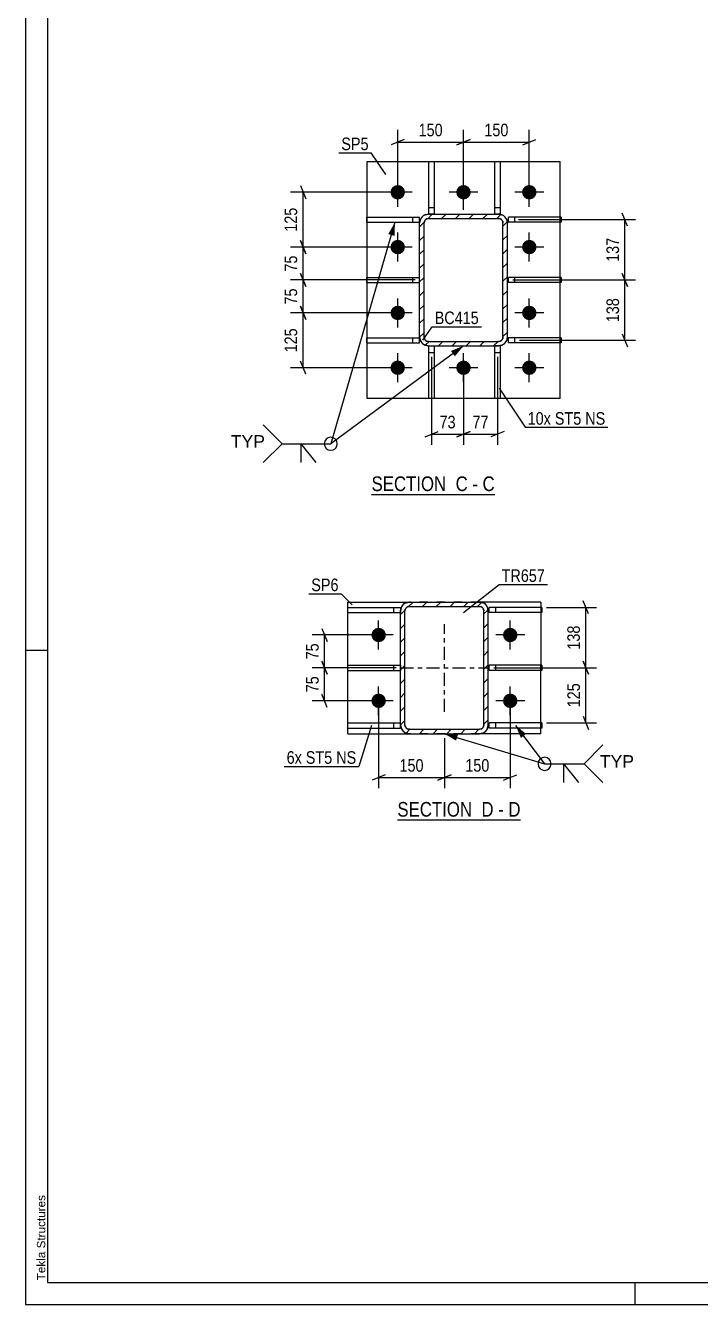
# Model space of a CAD drawing. Header units: millimetres. Extents: x -174 to 1015, y -641 to 200.
# Drawn here: x -173.6 to -19.8, y -640.9 to -349.4 of the extents above; entities that cross this region are included whole.
import ezdxf

# ---------------------------------------------------------------- set-up
doc = ezdxf.new("R2010")
doc.units = ezdxf.units.MM
doc.linetypes.add('DXK_LINE_DOT2', pattern=[3.9198, 1.9599, -1.9599])
doc.linetypes.add('DXK_LINE_DOT3', pattern=[5.9187, 2.979, -0.9799, 0.9799, -0.9799])
doc.styles.add('Arial', font='ARIAL.TTF', dxfattribs={"height": 0.2})
doc.styles.add('Arial Narrow', font='ARIALN.TTF', dxfattribs={"height": 0.2})

# ---------------------------------------------------------------- blocks, each defined once
blk = doc.blocks.new('Unknown-814735029-1163')
at = {"color": 5, "linetype": 'Continuous'}
for p, q in [((-173.61, 200.12), (-173.61, -640.88)), ((-168.61, 195.12), (-168.61, -635.88)), ((-168.61, -491.88), (-173.61, -491.88)), ((-168.61, -635.88), (1010.39, -635.88)), ((-34.61, -640.88), (-34.61, -635.88)), ((-173.61, -640.88), (1015.39, -640.88))]:
    blk.add_line(p, q, dxfattribs=at)
at = {"color": 174, "linetype": 'Continuous', "style": 'Arial'}
blk.add_text('Tekla Structures', height=1.9102, rotation=90, dxfattribs=at).set_placement((-169.11, -635.38))
blk = doc.blocks.new('Unknown-814735029-14 - 4528')
at = {"color": 6, "linetype": 'Continuous'}
blk.add_line((-94.73, -456.26), (-66.66, -456.26), dxfattribs=at)
at = {"color": 0, "linetype": 'Continuous'}
blk.add_wipeout([(-76.62, -455.51), (-76.62, -452.01), (-94.73, -452.01), (-94.73, -455.51)], dxfattribs=at)
at = {"color": 7, "linetype": 'Continuous', "style": 'Arial Narrow'}
blk.add_text('SECTION ', height=3.34, dxfattribs=at).set_placement((-94.73, -455.51))
at = {"color": 0, "linetype": 'Continuous'}
blk.add_wipeout([(-72.8, -455.51), (-72.8, -452.01), (-75.57, -452.01), (-75.57, -455.51)], dxfattribs=at)
blk.add_wipeout([(-70.48, -455.51), (-70.48, -452.01), (-71.75, -452.01), (-71.75, -455.51)], dxfattribs=at)
at = {"color": 7, "linetype": 'Continuous', "style": 'Arial Narrow'}
blk.add_text('C', height=3.34, dxfattribs=at).set_placement((-75.57, -455.51))
at = {"color": 0, "linetype": 'Continuous'}
blk.add_wipeout([(-66.66, -455.51), (-66.66, -452.01), (-69.43, -452.01), (-69.43, -455.51)], dxfattribs=at)
at = {"color": 7, "linetype": 'Continuous', "style": 'Arial Narrow'}
for s, p in [('-', (-71.75, -455.51)), ('C', (-69.43, -455.51))]:
    blk.add_text(s, height=3.34, dxfattribs=at).set_placement(p)
blk = doc.blocks.new('Unknown-814735029-17 - 2030')
at = {"color": 6, "linetype": 'Continuous'}
blk.add_line((-88.84, -530.46), (-60.77, -530.46), dxfattribs=at)
at = {"color": 0, "linetype": 'Continuous'}
blk.add_wipeout([(-70.73, -529.71), (-70.73, -526.21), (-88.84, -526.21), (-88.84, -529.71)], dxfattribs=at)
at = {"color": 7, "linetype": 'Continuous', "style": 'Arial Narrow'}
blk.add_text('SECTION ', height=3.34, dxfattribs=at).set_placement((-88.84, -529.71))
at = {"color": 0, "linetype": 'Continuous'}
blk.add_wipeout([(-66.91, -529.71), (-66.91, -526.21), (-69.68, -526.21), (-69.68, -529.71)], dxfattribs=at)
blk.add_wipeout([(-64.59, -529.71), (-64.59, -526.21), (-65.86, -526.21), (-65.86, -529.71)], dxfattribs=at)
at = {"color": 7, "linetype": 'Continuous', "style": 'Arial Narrow'}
blk.add_text('D', height=3.34, dxfattribs=at).set_placement((-69.68, -529.71))
at = {"color": 0, "linetype": 'Continuous'}
blk.add_wipeout([(-60.77, -529.71), (-60.77, -526.21), (-63.54, -526.21), (-63.54, -529.71)], dxfattribs=at)
at = {"color": 7, "linetype": 'Continuous', "style": 'Arial Narrow'}
for s, p in [('D', (-63.54, -529.71)), ('-', (-65.86, -529.71))]:
    blk.add_text(s, height=3.34, dxfattribs=at).set_placement(p)
blk = doc.blocks.new('Part-814735029-4690 - 4528')
at = {"color": 2, "linetype": 'Continuous'}
for p, q in [((-95.79, -408), (-95.79, -406.8)), ((-95.79, -406.8), (-83.79, -406.8)), ((-95.79, -408), (-83.79, -408)), ((-83.79, -408), (-83.79, -406.8))]:
    blk.add_line(p, q, dxfattribs=at)
at = {"color": 7, "linetype": 'DXK_LINE_DOT2'}
blk.add_line((-85.29, -408), (-85.29, -406.8), dxfattribs=at)
blk = doc.blocks.new('Part-814735029-4670 - 4528')
at = {"color": 2, "linetype": 'Continuous'}
for p, q in [((-51.54, -393.05), (-63.54, -393.05)), ((-63.54, -394.25), (-63.54, -393.05)), ((-51.54, -393.05), (-51.54, -394.25)), ((-51.54, -394.25), (-63.54, -394.25))]:
    blk.add_line(p, q, dxfattribs=at)
at = {"color": 7, "linetype": 'DXK_LINE_DOT2'}
blk.add_line((-62.04, -394.25), (-62.04, -393.05), dxfattribs=at)
blk = doc.blocks.new('Part-814735029-4630 - 4528')
at = {"color": 2, "linetype": 'Continuous'}
for p, q in [((-95.77, -380.4), (-51.77, -380.4)), ((-95.77, -393.05), (-95.77, -380.4)), ((-51.77, -393.05), (-51.77, -380.4)), ((-95.77, -406.8), (-95.77, -394.25)), ((-51.77, -406.8), (-51.77, -394.25)), ((-95.77, -420.55), (-95.77, -408)), ((-51.77, -420.55), (-51.77, -408)), ((-95.77, -434.4), (-95.77, -421.75)), ((-51.77, -434.4), (-51.77, -421.75)), ((-51.77, -434.4), (-95.77, -434.4))]:
    blk.add_line(p, q, dxfattribs=at)
at = {"color": 7, "linetype": 'DXK_LINE_DOT2'}
for p, q in [((-95.77, -394.25), (-95.77, -393.05)), ((-51.77, -394.25), (-51.77, -393.05)), ((-95.77, -408), (-95.77, -406.8)), ((-51.77, -408), (-51.77, -406.8)), ((-95.77, -421.75), (-95.77, -420.55)), ((-51.77, -421.75), (-51.77, -420.55))]:
    blk.add_line(p, q, dxfattribs=at)
blk = doc.blocks.new('Part-814735029-4675 - 4528')
at = {"color": 2, "linetype": 'Continuous'}
for p, q in [((-51.54, -406.8), (-63.54, -406.8)), ((-63.54, -408), (-63.54, -406.8)), ((-51.54, -408), (-63.54, -408)), ((-51.54, -406.8), (-51.54, -408))]:
    blk.add_line(p, q, dxfattribs=at)
at = {"color": 7, "linetype": 'DXK_LINE_DOT2'}
blk.add_line((-62.04, -408), (-62.04, -406.8), dxfattribs=at)
blk = doc.blocks.new('Part-814735029-4680 - 4528')
at = {"color": 2, "linetype": 'Continuous'}
for p, q in [((-51.54, -420.55), (-63.54, -420.55)), ((-63.54, -421.75), (-63.54, -420.55)), ((-51.54, -421.75), (-63.54, -421.75)), ((-51.54, -420.55), (-51.54, -421.75))]:
    blk.add_line(p, q, dxfattribs=at)
at = {"color": 7, "linetype": 'DXK_LINE_DOT2'}
blk.add_line((-62.04, -421.75), (-62.04, -420.55), dxfattribs=at)
blk = doc.blocks.new('Part-814735029-4685 - 4528')
at = {"color": 2, "linetype": 'Continuous'}
for p, q in [((-95.79, -394.25), (-95.79, -393.05)), ((-95.79, -393.05), (-83.79, -393.05)), ((-83.79, -394.25), (-83.79, -393.05)), ((-95.79, -394.25), (-83.79, -394.25))]:
    blk.add_line(p, q, dxfattribs=at)
at = {"color": 7, "linetype": 'DXK_LINE_DOT2'}
blk.add_line((-85.29, -394.25), (-85.29, -393.05), dxfattribs=at)
blk = doc.blocks.new('Part-814735029-4695 - 4528')
at = {"color": 2, "linetype": 'Continuous'}
for p, q in [((-95.79, -421.75), (-95.79, -420.55)), ((-95.79, -420.55), (-83.79, -420.55)), ((-95.79, -421.75), (-83.79, -421.75)), ((-83.79, -421.75), (-83.79, -420.55))]:
    blk.add_line(p, q, dxfattribs=at)
at = {"color": 7, "linetype": 'DXK_LINE_DOT2'}
blk.add_line((-85.29, -421.75), (-85.29, -420.55), dxfattribs=at)
blk = doc.blocks.new('Part-814735029-4700 - 4528')
at = {"color": 2, "linetype": 'Continuous'}
for p, q in [((-81.64, -392.4), (-81.64, -380.4)), ((-81.64, -380.4), (-80.44, -380.4)), ((-80.44, -380.4), (-80.44, -392.4))]:
    blk.add_line(p, q, dxfattribs=at)
at = {"color": 7, "linetype": 'DXK_LINE_DOT2'}
for p, q in [((-81.64, -390.9), (-80.44, -390.9)), ((-80.44, -392.4), (-81.64, -392.4))]:
    blk.add_line(p, q, dxfattribs=at)
blk = doc.blocks.new('Bolt-814735029-4769 - 4528')
at = {"linetype": 'Continuous'}
for points in [[(-90.42, -387.4, -1), (-87.12, -387.4, -1)], [(-75.42, -387.4, -1), (-72.12, -387.4, -1)], [(-60.42, -387.4, -1), (-57.12, -387.4, -1)], [(-90.42, -399.9, -1), (-87.12, -399.9, -1)], [(-60.42, -399.9, -1), (-57.12, -399.9, -1)], [(-90.42, -414.9, -1), (-87.12, -414.9, -1)], [(-60.42, -414.9, -1), (-57.12, -414.9, -1)], [(-90.42, -427.4, -1), (-87.12, -427.4, -1)], [(-75.42, -427.4, -1), (-72.12, -427.4, -1)], [(-60.42, -427.4, -1), (-57.12, -427.4, -1)]]:
    blk.add_hatch(color=1, dxfattribs=at).paths.add_polyline_path(points)
at = {"color": 1, "linetype": 'Continuous'}
for p, q in [((-88.77, -390.7), (-88.77, -384.1)), ((-73.77, -390.7), (-73.77, -384.1)), ((-58.77, -390.7), (-58.77, -384.1)), ((-85.47, -387.4), (-92.07, -387.4)), ((-70.47, -387.4), (-77.07, -387.4)), ((-55.47, -387.4), (-62.07, -387.4)), ((-88.77, -403.2), (-88.77, -396.6)), ((-58.77, -403.2), (-58.77, -396.6)), ((-85.47, -399.9), (-92.07, -399.9)), ((-55.47, -399.9), (-62.07, -399.9)), ((-88.77, -418.2), (-88.77, -411.6)), ((-58.77, -418.2), (-58.77, -411.6)), ((-85.47, -414.9), (-92.07, -414.9)), ((-55.47, -414.9), (-62.07, -414.9)), ((-88.77, -430.7), (-88.77, -424.1)), ((-73.77, -430.7), (-73.77, -424.1)), ((-58.77, -430.7), (-58.77, -424.1)), ((-85.47, -427.4), (-92.07, -427.4)), ((-70.47, -427.4), (-77.07, -427.4)), ((-55.47, -427.4), (-62.07, -427.4))]:
    blk.add_line(p, q, dxfattribs=at)
blk = doc.blocks.new('Part-814735029-4705 - 4528')
at = {"color": 2, "linetype": 'Continuous'}
for p, q in [((-66.64, -392.4), (-66.64, -380.4)), ((-66.64, -380.4), (-65.44, -380.4)), ((-65.44, -380.4), (-65.44, -392.4)), ((-65.44, -392.4), (-65.77, -392.4))]:
    blk.add_line(p, q, dxfattribs=at)
at = {"color": 7, "linetype": 'DXK_LINE_DOT2'}
for p, q in [((-66.64, -390.9), (-65.44, -390.9)), ((-65.77, -392.4), (-66.64, -392.4))]:
    blk.add_line(p, q, dxfattribs=at)
blk = doc.blocks.new('Part-814735029-4710 - 4528')
at = {"color": 2, "linetype": 'Continuous'}
for p, q in [((-81.64, -434.4), (-81.64, -422.4)), ((-80.44, -422.4), (-80.44, -434.4)), ((-80.44, -434.4), (-81.64, -434.4))]:
    blk.add_line(p, q, dxfattribs=at)
at = {"color": 7, "linetype": 'DXK_LINE_DOT2'}
for p, q in [((-81.64, -422.4), (-80.44, -422.4)), ((-81.64, -423.9), (-80.44, -423.9))]:
    blk.add_line(p, q, dxfattribs=at)
blk = doc.blocks.new('Part-814735029-4715 - 4528')
at = {"color": 2, "linetype": 'Continuous'}
for p, q in [((-66.64, -434.4), (-66.64, -422.4)), ((-65.44, -422.4), (-65.76, -422.4)), ((-65.44, -422.4), (-65.44, -434.4)), ((-65.44, -434.4), (-66.64, -434.4))]:
    blk.add_line(p, q, dxfattribs=at)
at = {"color": 7, "linetype": 'DXK_LINE_DOT2'}
for p, q in [((-65.76, -422.4), (-66.64, -422.4)), ((-66.64, -423.9), (-65.44, -423.9))]:
    blk.add_line(p, q, dxfattribs=at)
blk = doc.blocks.new('Part-814735029-4726 - 4528')
at = {"linetype": 'Continuous'}
h = blk.add_hatch(dxfattribs=at)
h.set_pattern_fill('', scale=0.7, style=0, pattern_type=0)
h.set_pattern_definition([(45, (-83.7657, -420.4042), (-1.57154, 1.57154), [])])
h.paths.add_polyline_path([(-83.77, -394.4), (-83.77, -420.4), (-83.61, -421.17), (-83.18, -421.82), (-82.53, -422.25), (-81.77, -422.4), (-65.77, -422.4), (-65, -422.25), (-64.35, -421.82), (-63.92, -421.17), (-63.77, -420.4), (-63.77, -394.4), (-63.92, -393.64), (-64.35, -392.99), (-65, -392.56), (-65.77, -392.4), (-81.77, -392.4), (-82.53, -392.56), (-83.18, -392.99), (-83.61, -393.64)])
h.paths.add_polyline_path([(-82.47, -393.7), (-82.15, -393.48), (-81.77, -393.4), (-65.77, -393.4), (-65.38, -393.48), (-65.06, -393.7), (-64.84, -394.02), (-64.77, -394.4), (-64.77, -420.4), (-64.84, -420.79), (-65.06, -421.11), (-65.38, -421.33), (-65.77, -421.4), (-81.77, -421.4), (-82.15, -421.33), (-82.47, -421.11), (-82.69, -420.79), (-82.77, -420.4), (-82.77, -394.4), (-82.69, -394.02)])
at = {"color": 7, "linetype": 'DXK_LINE_DOT2'}
for p, q in [((-82.53, -392.56), (-81.77, -392.4)), ((-81.77, -393.4), (-82.15, -393.48)), ((-81.77, -392.4), (-65.77, -392.4)), ((-81.77, -393.4), (-65.77, -393.4)), ((-65.77, -392.4), (-65, -392.56)), ((-65.38, -393.48), (-65.77, -393.4)), ((-83.77, -394.4), (-83.61, -393.64)), ((-83.77, -420.4), (-83.77, -394.4)), ((-82.69, -394.02), (-82.77, -394.4)), ((-82.77, -420.4), (-82.77, -394.4)), ((-64.77, -394.4), (-64.84, -394.02)), ((-64.77, -420.4), (-64.77, -394.4)), ((-63.92, -393.64), (-63.77, -394.4)), ((-63.77, -420.4), (-63.77, -394.4)), ((-83.61, -421.17), (-83.77, -420.4)), ((-82.77, -420.4), (-82.69, -420.79)), ((-81.77, -422.4), (-82.53, -422.25)), ((-82.15, -421.33), (-81.77, -421.4)), ((-81.77, -421.4), (-65.77, -421.4)), ((-81.77, -422.4), (-65.77, -422.4)), ((-65.77, -421.4), (-65.38, -421.33)), ((-65, -422.25), (-65.77, -422.4)), ((-64.84, -420.79), (-64.77, -420.4)), ((-63.77, -420.4), (-63.92, -421.17))]:
    blk.add_line(p, q, dxfattribs=at)
at = {"color": 2, "linetype": 'Continuous'}
for p, q in [((-81.77, -392.4), (-82.53, -392.56)), ((-82.15, -393.48), (-81.77, -393.4)), ((-81.77, -392.4), (-65.77, -392.4)), ((-81.77, -393.4), (-65.77, -393.4)), ((-65, -392.56), (-65.77, -392.4)), ((-65.77, -393.4), (-65.38, -393.48)), ((-83.61, -393.64), (-83.77, -394.4)), ((-83.77, -420.4), (-83.77, -394.4)), ((-82.77, -394.4), (-82.69, -394.02)), ((-82.77, -420.4), (-82.77, -394.4)), ((-64.84, -394.02), (-64.77, -394.4)), ((-64.77, -420.4), (-64.77, -394.4)), ((-63.77, -394.4), (-63.92, -393.64)), ((-63.77, -420.4), (-63.77, -394.4)), ((-83.77, -420.4), (-83.61, -421.17)), ((-82.69, -420.79), (-82.77, -420.4)), ((-82.53, -422.25), (-81.77, -422.4)), ((-81.77, -421.4), (-82.15, -421.33)), ((-81.77, -421.4), (-65.77, -421.4)), ((-81.77, -422.4), (-65.77, -422.4)), ((-65.38, -421.33), (-65.77, -421.4)), ((-65.77, -422.4), (-65, -422.25)), ((-64.77, -420.4), (-64.84, -420.79)), ((-63.92, -421.17), (-63.77, -420.4))]:
    blk.add_line(p, q, dxfattribs=at)
at = {"color": 7, "linetype": 'DXK_LINE_DOT2'}
for centre, radius, start, end in [((-81.77, -394.4), 2, 112.5, 157.5), ((-65.77, -394.4), 2, 22.5, 67.5), ((-81.77, -394.4), 1, 112.5, 157.5), ((-65.77, -394.4), 1, 22.5, 67.5), ((-81.77, -420.4), 2, 202.5, 247.5), ((-81.77, -420.4), 1, 202.5, 247.5), ((-65.77, -420.4), 1, 292.5, 337.5), ((-65.77, -420.4), 2, 292.5, 337.5)]:
    blk.add_arc(centre, radius, start, end, dxfattribs=at)
at = {"color": 2, "linetype": 'Continuous'}
for centre, radius, start, end in [((-81.77, -394.4), 2, 112.5, 157.5), ((-65.77, -394.4), 2, 22.5, 67.5), ((-81.77, -394.4), 1, 112.5, 157.5), ((-65.77, -394.4), 1, 22.5, 67.5), ((-81.77, -420.4), 2, 202.5, 247.5), ((-81.77, -420.4), 1, 202.5, 247.5), ((-65.77, -420.4), 1, 292.5, 337.5), ((-65.77, -420.4), 2, 292.5, 337.5)]:
    blk.add_arc(centre, radius, start, end, dxfattribs=at)
blk = doc.blocks.new('Part-814735029-2121 - 2030')
at = {"color": 2, "linetype": 'Continuous'}
for p, q in [((-55.89, -482.02), (-67.89, -482.02)), ((-67.89, -483.22), (-67.89, -482.02)), ((-55.89, -483.22), (-67.89, -483.22)), ((-55.89, -482.02), (-55.89, -483.22))]:
    blk.add_line(p, q, dxfattribs=at)
at = {"color": 7, "linetype": 'DXK_LINE_DOT2'}
blk.add_line((-66.39, -483.22), (-66.39, -482.02), dxfattribs=at)
blk = doc.blocks.new('Part-814735029-2089 - 2030')
at = {"linetype": 'Continuous'}
h = blk.add_hatch(dxfattribs=at)
h.set_pattern_fill('', scale=0.7, style=0, pattern_type=0)
h.set_pattern_definition([(45, (-88.1192, -508.809), (-1.57154, 1.57154), [])])
h.paths.add_polyline_path([(-88.12, -482.81), (-88.12, -508.81), (-87.97, -509.57), (-87.53, -510.22), (-86.88, -510.66), (-86.12, -510.81), (-70.12, -510.81), (-69.35, -510.66), (-68.7, -510.22), (-68.27, -509.57), (-68.12, -508.81), (-68.12, -482.81), (-68.27, -482.04), (-68.7, -481.39), (-69.35, -480.96), (-70.12, -480.81), (-86.12, -480.81), (-86.88, -480.96), (-87.53, -481.39), (-87.97, -482.04)])
h.paths.add_polyline_path([(-86.83, -482.1), (-86.5, -481.89), (-86.12, -481.81), (-70.12, -481.81), (-69.74, -481.89), (-69.41, -482.1), (-69.2, -482.43), (-69.12, -482.81), (-69.12, -508.81), (-69.2, -509.19), (-69.41, -509.52), (-69.74, -509.73), (-70.12, -509.81), (-86.12, -509.81), (-86.5, -509.73), (-86.83, -509.52), (-87.04, -509.19), (-87.12, -508.81), (-87.12, -482.81), (-87.04, -482.43)])
at = {"color": 7, "linetype": 'DXK_LINE_DOT2'}
for p, q in [((-86.88, -480.96), (-86.12, -480.81)), ((-86.12, -480.81), (-70.12, -480.81)), ((-70.12, -480.81), (-69.35, -480.96)), ((-88.12, -482.81), (-87.97, -482.04)), ((-88.12, -508.81), (-88.12, -482.81)), ((-87.04, -482.43), (-87.12, -482.81)), ((-87.12, -508.81), (-87.12, -482.81)), ((-86.12, -481.81), (-86.5, -481.89)), ((-86.12, -481.81), (-70.12, -481.81)), ((-69.74, -481.89), (-70.12, -481.81)), ((-69.12, -482.81), (-69.2, -482.43)), ((-69.12, -508.81), (-69.12, -482.81)), ((-68.27, -482.04), (-68.12, -482.81)), ((-68.12, -508.81), (-68.12, -482.81)), ((-87.97, -509.57), (-88.12, -508.81)), ((-87.12, -508.81), (-87.04, -509.19)), ((-86.5, -509.73), (-86.12, -509.81)), ((-86.12, -509.81), (-70.12, -509.81)), ((-70.12, -509.81), (-69.74, -509.73)), ((-69.2, -509.19), (-69.12, -508.81)), ((-68.12, -508.81), (-68.27, -509.57)), ((-86.12, -510.81), (-86.88, -510.66)), ((-86.12, -510.81), (-70.12, -510.81)), ((-69.35, -510.66), (-70.12, -510.81))]:
    blk.add_line(p, q, dxfattribs=at)
at = {"color": 2, "linetype": 'Continuous'}
for p, q in [((-86.12, -480.81), (-86.88, -480.96)), ((-86.12, -480.81), (-70.12, -480.81)), ((-69.35, -480.96), (-70.12, -480.81)), ((-87.97, -482.04), (-88.12, -482.81)), ((-88.12, -508.81), (-88.12, -482.81)), ((-87.12, -482.81), (-87.04, -482.43)), ((-87.12, -508.81), (-87.12, -482.81)), ((-86.5, -481.89), (-86.12, -481.81)), ((-86.12, -481.81), (-70.12, -481.81)), ((-70.12, -481.81), (-69.74, -481.89)), ((-69.2, -482.43), (-69.12, -482.81)), ((-69.12, -508.81), (-69.12, -482.81)), ((-68.12, -482.81), (-68.27, -482.04)), ((-68.12, -508.81), (-68.12, -482.81)), ((-88.12, -508.81), (-87.97, -509.57)), ((-87.04, -509.19), (-87.12, -508.81)), ((-86.12, -509.81), (-86.5, -509.73)), ((-86.12, -509.81), (-70.12, -509.81)), ((-69.74, -509.73), (-70.12, -509.81)), ((-69.12, -508.81), (-69.2, -509.19)), ((-68.27, -509.57), (-68.12, -508.81)), ((-86.88, -510.66), (-86.12, -510.81)), ((-86.12, -510.81), (-70.12, -510.81)), ((-70.12, -510.81), (-69.35, -510.66))]:
    blk.add_line(p, q, dxfattribs=at)
at = {"color": 7, "linetype": 'DXK_LINE_DOT3'}
for p, q in [((-78.12, -505.81), (-78.12, -485.81)), ((-88.12, -495.81), (-68.12, -495.81))]:
    blk.add_line(p, q, dxfattribs=at)
at = {"color": 7, "linetype": 'DXK_LINE_DOT2'}
for centre, radius, start, end in [((-86.12, -482.81), 2, 112.5, 157.5), ((-86.12, -482.81), 1, 112.5, 157.5), ((-70.12, -482.81), 1, 22.5, 67.5), ((-70.12, -482.81), 2, 22.5, 67.5), ((-86.12, -508.81), 2, 202.5, 247.5), ((-86.12, -508.81), 1, 202.5, 247.5), ((-70.12, -508.81), 1, 292.5, 337.5), ((-70.12, -508.81), 2, 292.5, 337.5)]:
    blk.add_arc(centre, radius, start, end, dxfattribs=at)
at = {"color": 2, "linetype": 'Continuous'}
for centre, radius, start, end in [((-86.12, -482.81), 2, 112.5, 157.5), ((-86.12, -482.81), 1, 112.5, 157.5), ((-70.12, -482.81), 1, 22.5, 67.5), ((-70.12, -482.81), 2, 22.5, 67.5), ((-86.12, -508.81), 2, 202.5, 247.5), ((-86.12, -508.81), 1, 202.5, 247.5), ((-70.12, -508.81), 1, 292.5, 337.5), ((-70.12, -508.81), 2, 292.5, 337.5)]:
    blk.add_arc(centre, radius, start, end, dxfattribs=at)
blk = doc.blocks.new('Part-814735029-2136 - 2030')
at = {"color": 2, "linetype": 'Continuous'}
for p, q in [((-100.12, -483.22), (-100.12, -482.02)), ((-100.12, -482.02), (-88.12, -482.02)), ((-100.12, -483.22), (-88.12, -483.22)), ((-88.12, -482.02), (-88.12, -482.81))]:
    blk.add_line(p, q, dxfattribs=at)
at = {"color": 7, "linetype": 'DXK_LINE_DOT2'}
for p, q in [((-89.62, -483.22), (-89.62, -482.02)), ((-88.12, -482.81), (-88.12, -483.22))]:
    blk.add_line(p, q, dxfattribs=at)
blk = doc.blocks.new('Bolt-814735029-2037 - 2030')
at = {"linetype": 'Continuous'}
for points in [[(-94.77, -488.31, -1), (-91.47, -488.31, -1)], [(-64.77, -488.31, -1), (-61.47, -488.31, -1)], [(-94.77, -503.31, -1), (-91.47, -503.31, -1)], [(-64.77, -503.31, -1), (-61.47, -503.31, -1)]]:
    blk.add_hatch(color=1, dxfattribs=at).paths.add_polyline_path(points)
at = {"color": 1, "linetype": 'Continuous'}
for p, q in [((-93.12, -491.61), (-93.12, -485.01)), ((-63.12, -491.61), (-63.12, -485.01)), ((-89.82, -488.31), (-96.42, -488.31)), ((-59.82, -488.31), (-66.42, -488.31)), ((-93.12, -506.61), (-93.12, -500.01)), ((-63.12, -506.61), (-63.12, -500.01)), ((-89.82, -503.31), (-96.42, -503.31)), ((-59.82, -503.31), (-66.42, -503.31))]:
    blk.add_line(p, q, dxfattribs=at)
blk = doc.blocks.new('Part-814735029-2126 - 2030')
at = {"color": 2, "linetype": 'Continuous'}
for p, q in [((-55.89, -495.17), (-67.89, -495.17)), ((-67.89, -496.37), (-67.89, -495.17)), ((-55.89, -495.17), (-55.89, -496.37)), ((-55.89, -496.37), (-67.89, -496.37))]:
    blk.add_line(p, q, dxfattribs=at)
at = {"color": 7, "linetype": 'DXK_LINE_DOT2'}
blk.add_line((-66.39, -496.37), (-66.39, -495.17), dxfattribs=at)
blk = doc.blocks.new('Part-814735029-2131 - 2030')
at = {"color": 2, "linetype": 'Continuous'}
for p, q in [((-100.12, -509.52), (-100.12, -508.32)), ((-100.12, -508.32), (-88.12, -508.32)), ((-100.12, -509.52), (-88.12, -509.52)), ((-88.12, -509.52), (-88.12, -508.81))]:
    blk.add_line(p, q, dxfattribs=at)
at = {"color": 7, "linetype": 'DXK_LINE_DOT2'}
for p, q in [((-89.62, -509.52), (-89.62, -508.32)), ((-88.12, -508.81), (-88.12, -508.32))]:
    blk.add_line(p, q, dxfattribs=at)
blk = doc.blocks.new('Part-814735029-2141 - 2030')
at = {"color": 2, "linetype": 'Continuous'}
for p, q in [((-100.12, -496.37), (-100.12, -495.17)), ((-100.12, -495.17), (-88.12, -495.17)), ((-100.12, -496.37), (-88.12, -496.37))]:
    blk.add_line(p, q, dxfattribs=at)
at = {"color": 7, "linetype": 'DXK_LINE_DOT2'}
for p, q in [((-89.62, -496.37), (-89.62, -495.17)), ((-88.12, -495.17), (-88.12, -496.37))]:
    blk.add_line(p, q, dxfattribs=at)
blk = doc.blocks.new('Part-814735029-2168 - 2030')
at = {"color": 2, "linetype": 'Continuous'}
for p, q in [((-100.12, -510.81), (-100.12, -480.81)), ((-100.12, -480.81), (-86.12, -480.81)), ((-56.12, -480.81), (-70.12, -480.81)), ((-56.12, -480.81), (-56.12, -482.02)), ((-56.12, -483.22), (-56.12, -495.17)), ((-56.12, -508.32), (-56.12, -496.37)), ((-56.12, -510.81), (-56.12, -509.52)), ((-100.12, -510.81), (-86.12, -510.81)), ((-56.12, -510.81), (-70.12, -510.81))]:
    blk.add_line(p, q, dxfattribs=at)
at = {"color": 7, "linetype": 'DXK_LINE_DOT2'}
for p, q in [((-70.12, -480.81), (-86.12, -480.81)), ((-56.12, -480.81), (-56.12, -496.37)), ((-56.12, -482.02), (-56.12, -483.22)), ((-56.12, -496.37), (-56.12, -495.17)), ((-56.12, -509.52), (-56.12, -508.32)), ((-70.12, -510.81), (-86.12, -510.81))]:
    blk.add_line(p, q, dxfattribs=at)
blk = doc.blocks.new('Part-814735029-2178 - 2030')
at = {"color": 2, "linetype": 'Continuous'}
for p, q in [((-55.89, -508.32), (-67.89, -508.32)), ((-67.89, -509.52), (-67.89, -508.32)), ((-55.89, -509.52), (-67.89, -509.52)), ((-55.89, -508.32), (-55.89, -509.52))]:
    blk.add_line(p, q, dxfattribs=at)
at = {"color": 7, "linetype": 'DXK_LINE_DOT2'}
blk.add_line((-66.39, -509.52), (-66.39, -508.32), dxfattribs=at)
blk = doc.blocks.new('StraightDimension-814735029-18066 - 4528')
at = {"color": 7, "linetype": 'Continuous'}
for p, q in [((-81.04, -424.9), (-81.04, -444.96)), ((-73.77, -428.4), (-73.77, -444.96)), ((-82.54, -443.16), (-79.54, -441.96)), ((-81.04, -442.56), (-73.77, -442.56)), ((-72.27, -441.96), (-75.27, -443.16))]:
    blk.add_line(p, q, dxfattribs=at)
at = {"color": 0}
blk.add_wipeout([(-74.98, -441.81), (-74.98, -437.61), (-79.83, -437.61), (-79.83, -441.81)], dxfattribs=at)
at = {"color": 3, "style": 'Arial Narrow'}
blk.add_text('73', height=2.863, dxfattribs=at).set_placement((-79.23, -441.21))
blk = doc.blocks.new('StraightDimension-814735029-17985 - 4528')
at = {"color": 7, "linetype": 'Continuous'}
for p, q in [((-84.79, -407.4), (-113.2, -407.4)), ((-110.95, -405.9), (-109.75, -408.9)), ((-110.35, -414.9), (-110.35, -407.4)), ((-109.75, -416.4), (-110.95, -413.4)), ((-89.77, -414.9), (-113.2, -414.9))]:
    blk.add_line(p, q, dxfattribs=at)
at = {"color": 0}
blk.add_wipeout([(-111.1, -408.73), (-115.3, -408.73), (-115.3, -413.58), (-111.1, -413.58)], dxfattribs=at)
at = {"color": 3, "style": 'Arial Narrow'}
blk.add_text('75', height=2.863, rotation=90.0002, dxfattribs=at).set_placement((-111.7, -412.98))
blk = doc.blocks.new('StraightDimension-814735029-4867 - 4528')
at = {"color": 7, "linetype": 'Continuous'}
for p, q in [((-72.27, -375.39), (-75.27, -376.59)), ((-73.77, -391.4), (-73.77, -373.14)), ((-60.27, -376.59), (-57.27, -375.39)), ((-58.77, -386.4), (-58.77, -373.14)), ((-73.77, -375.99), (-58.77, -375.99))]:
    blk.add_line(p, q, dxfattribs=at)
at = {"color": 0}
blk.add_wipeout([(-62.92, -375.24), (-62.92, -371.04), (-69.61, -371.04), (-69.61, -375.24)], dxfattribs=at)
at = {"color": 3, "style": 'Arial Narrow'}
blk.add_text('150', height=2.863, dxfattribs=at).set_placement((-69.01, -374.64))
blk = doc.blocks.new('StraightDimension-814735029-4871 - 4528')
at = {"color": 7, "linetype": 'Continuous'}
for p, q in [((-87.27, -375.39), (-90.27, -376.59)), ((-88.77, -386.4), (-88.77, -373.14)), ((-75.27, -376.59), (-72.27, -375.39)), ((-73.77, -391.4), (-73.77, -373.14)), ((-88.77, -375.99), (-73.77, -375.99))]:
    blk.add_line(p, q, dxfattribs=at)
at = {"color": 0}
blk.add_wipeout([(-77.92, -375.24), (-77.92, -371.04), (-84.61, -371.04), (-84.61, -375.24)], dxfattribs=at)
at = {"color": 3, "style": 'Arial Narrow'}
blk.add_text('150', height=2.863, dxfattribs=at).set_placement((-84.01, -374.64))
blk = doc.blocks.new('StraightDimension-814735029-17983 - 4528')
at = {"color": 7, "linetype": 'Continuous'}
for p, q in [((-89.77, -387.4), (-113.2, -387.4)), ((-110.95, -385.9), (-109.75, -388.9)), ((-110.35, -399.9), (-110.35, -387.4)), ((-109.75, -401.4), (-110.95, -398.4)), ((-89.77, -399.9), (-113.2, -399.9))]:
    blk.add_line(p, q, dxfattribs=at)
at = {"color": 0}
blk.add_wipeout([(-111.1, -390.31), (-115.3, -390.31), (-115.3, -397), (-111.1, -397)], dxfattribs=at)
at = {"color": 3, "style": 'Arial Narrow'}
blk.add_text('125', height=2.863, rotation=90.0002, dxfattribs=at).set_placement((-111.7, -396.4))
blk = doc.blocks.new('StraightDimension-814735029-17984 - 4528')
at = {"color": 7, "linetype": 'Continuous'}
for p, q in [((-110.95, -398.4), (-109.75, -401.4)), ((-89.77, -399.9), (-113.2, -399.9)), ((-110.35, -407.4), (-110.35, -399.9)), ((-84.79, -407.4), (-113.2, -407.4)), ((-109.75, -408.9), (-110.95, -405.9))]:
    blk.add_line(p, q, dxfattribs=at)
at = {"color": 0}
blk.add_wipeout([(-111.1, -401.23), (-115.3, -401.23), (-115.3, -406.08), (-111.1, -406.08)], dxfattribs=at)
at = {"color": 3, "style": 'Arial Narrow'}
blk.add_text('75', height=2.863, rotation=90.0002, dxfattribs=at).set_placement((-111.7, -405.48))
blk = doc.blocks.new('StraightDimension-814735029-17986 - 4528')
at = {"color": 7, "linetype": 'Continuous'}
for p, q in [((-110.95, -413.4), (-109.75, -416.4)), ((-89.77, -414.9), (-113.2, -414.9)), ((-110.35, -427.4), (-110.35, -414.9)), ((-89.77, -427.4), (-113.2, -427.4)), ((-109.75, -428.9), (-110.95, -425.9))]:
    blk.add_line(p, q, dxfattribs=at)
at = {"color": 0}
blk.add_wipeout([(-111.1, -417.81), (-115.3, -417.81), (-115.3, -424.5), (-111.1, -424.5)], dxfattribs=at)
at = {"color": 3, "style": 'Arial Narrow'}
blk.add_text('125', height=2.863, rotation=90.0002, dxfattribs=at).set_placement((-111.7, -423.9))
blk = doc.blocks.new('StraightDimension-814735029-18065 - 4528')
at = {"color": 7, "linetype": 'Continuous'}
for p, q in [((-66.04, -424.9), (-66.04, -444.96)), ((-73.77, -428.4), (-73.77, -444.96)), ((-75.27, -443.16), (-72.27, -441.96)), ((-73.77, -442.56), (-66.04, -442.56)), ((-64.54, -441.96), (-67.54, -443.16))]:
    blk.add_line(p, q, dxfattribs=at)
at = {"color": 0}
blk.add_wipeout([(-67.48, -441.81), (-67.48, -437.61), (-72.33, -437.61), (-72.33, -441.81)], dxfattribs=at)
at = {"color": 3, "style": 'Arial Narrow'}
blk.add_text('77', height=2.863, dxfattribs=at).set_placement((-71.73, -441.21))
blk = doc.blocks.new('StraightDimension-814735029-18081 - 4528')
at = {"color": 7, "linetype": 'Continuous'}
for p, q in [((-36.37, -395.15), (-37.57, -392.15)), ((-61.27, -393.65), (-34.57, -393.65)), ((-36.97, -407.4), (-36.97, -393.65)), ((-62.54, -407.4), (-34.57, -407.4)), ((-37.57, -405.9), (-36.37, -408.9))]:
    blk.add_line(p, q, dxfattribs=at)
at = {"color": 0}
blk.add_wipeout([(-37.72, -397.19), (-41.92, -397.19), (-41.92, -403.87), (-37.72, -403.87)], dxfattribs=at)
at = {"color": 3, "style": 'Arial Narrow'}
blk.add_text('137', height=2.863, rotation=90.0002, dxfattribs=at).set_placement((-38.32, -403.27))
blk = doc.blocks.new('StraightDimension-814735029-18082 - 4528')
at = {"color": 7, "linetype": 'Continuous'}
for p, q in [((-62.54, -407.4), (-34.57, -407.4)), ((-36.37, -408.9), (-37.57, -405.9)), ((-36.97, -421.15), (-36.97, -407.4)), ((-37.57, -419.65), (-36.37, -422.65)), ((-61.04, -421.15), (-34.57, -421.15))]:
    blk.add_line(p, q, dxfattribs=at)
at = {"color": 0}
blk.add_wipeout([(-37.72, -410.94), (-41.92, -410.94), (-41.92, -417.62), (-37.72, -417.62)], dxfattribs=at)
at = {"color": 3, "style": 'Arial Narrow'}
blk.add_text('138', height=2.863, rotation=90.0002, dxfattribs=at).set_placement((-38.32, -417.02))
blk = doc.blocks.new('StraightDimension-814735029-2281 - 2030')
at = {"color": 7, "linetype": 'Continuous'}
for p, q in [((-45.29, -497.27), (-46.49, -494.27)), ((-66.89, -495.77), (-43.49, -495.77)), ((-45.89, -508.32), (-45.89, -495.77)), ((-46.49, -506.82), (-45.29, -509.82)), ((-54.89, -508.32), (-43.49, -508.32))]:
    blk.add_line(p, q, dxfattribs=at)
at = {"color": 0}
blk.add_wipeout([(-46.64, -498.71), (-50.84, -498.71), (-50.84, -505.39), (-46.64, -505.39)], dxfattribs=at)
at = {"color": 3, "style": 'Arial Narrow'}
blk.add_text('125', height=2.863, rotation=90.0002, dxfattribs=at).set_placement((-47.24, -504.79))
blk = doc.blocks.new('StraightDimension-814735029-2328 - 2030')
at = {"color": 7, "linetype": 'Continuous'}
for p, q in [((-63.12, -504.31), (-63.12, -523.21)), ((-78.12, -511.81), (-78.12, -523.21)), ((-76.62, -520.21), (-79.62, -521.41)), ((-78.12, -520.81), (-63.12, -520.81)), ((-64.62, -521.41), (-61.62, -520.21))]:
    blk.add_line(p, q, dxfattribs=at)
at = {"color": 0}
blk.add_wipeout([(-67.28, -520.06), (-67.28, -515.86), (-73.96, -515.86), (-73.96, -520.06)], dxfattribs=at)
at = {"color": 3, "style": 'Arial Narrow'}
blk.add_text('150', height=2.863, dxfattribs=at).set_placement((-73.36, -519.46))
blk = doc.blocks.new('StraightDimension-814735029-2295 - 2030')
at = {"color": 7, "linetype": 'Continuous'}
for p, q in [((-45.29, -483.52), (-46.49, -480.52)), ((-54.89, -482.02), (-43.49, -482.02)), ((-45.89, -495.77), (-45.89, -482.02)), ((-46.49, -494.27), (-45.29, -497.27)), ((-66.89, -495.77), (-43.49, -495.77))]:
    blk.add_line(p, q, dxfattribs=at)
at = {"color": 0}
blk.add_wipeout([(-46.64, -485.56), (-50.84, -485.56), (-50.84, -492.24), (-46.64, -492.24)], dxfattribs=at)
at = {"color": 3, "style": 'Arial Narrow'}
blk.add_text('138', height=2.863, rotation=90.0002, dxfattribs=at).set_placement((-47.24, -491.64))
blk = doc.blocks.new('StraightDimension-814735029-2337 - 2030')
at = {"color": 7, "linetype": 'Continuous'}
for p, q in [((-93.12, -504.31), (-93.12, -523.21)), ((-78.12, -511.81), (-78.12, -523.21)), ((-91.62, -520.21), (-94.62, -521.41)), ((-93.12, -520.81), (-78.12, -520.81)), ((-79.62, -521.41), (-76.62, -520.21))]:
    blk.add_line(p, q, dxfattribs=at)
at = {"color": 0}
blk.add_wipeout([(-82.28, -520.06), (-82.28, -515.86), (-88.96, -515.86), (-88.96, -520.06)], dxfattribs=at)
at = {"color": 3, "style": 'Arial Narrow'}
blk.add_text('150', height=2.863, dxfattribs=at).set_placement((-88.36, -519.46))
blk = doc.blocks.new('StraightDimension-814735029-17510 - 2030')
at = {"color": 7, "linetype": 'Continuous'}
for p, q in [((-94.12, -488.31), (-108.29, -488.31)), ((-106.04, -486.81), (-104.84, -489.81)), ((-105.44, -495.77), (-105.44, -488.31)), ((-104.84, -497.27), (-106.04, -494.27)), ((-89.12, -495.77), (-108.29, -495.77))]:
    blk.add_line(p, q, dxfattribs=at)
at = {"color": 0}
blk.add_wipeout([(-106.19, -489.61), (-110.39, -489.61), (-110.39, -494.47), (-106.19, -494.47)], dxfattribs=at)
at = {"color": 3, "style": 'Arial Narrow'}
blk.add_text('75', height=2.863, rotation=90.0002, dxfattribs=at).set_placement((-106.79, -493.87))
blk = doc.blocks.new('StraightDimension-814735029-17511 - 2030')
at = {"color": 7, "linetype": 'Continuous'}
for p, q in [((-106.04, -494.27), (-104.84, -497.27)), ((-89.12, -495.77), (-108.29, -495.77)), ((-105.44, -503.31), (-105.44, -495.77)), ((-94.12, -503.31), (-108.29, -503.31)), ((-104.84, -504.81), (-106.04, -501.81))]:
    blk.add_line(p, q, dxfattribs=at)
at = {"color": 0}
blk.add_wipeout([(-106.19, -497.11), (-110.39, -497.11), (-110.39, -501.97), (-106.19, -501.97)], dxfattribs=at)
at = {"color": 3, "style": 'Arial Narrow'}
blk.add_text('75', height=2.863, rotation=90.0002, dxfattribs=at).set_placement((-106.79, -501.37))
blk = doc.blocks.new('Mark-814735029-4626 - 4528')
at = {"color": 0}
blk.add_wipeout([(-95.41, -377.81), (-95.41, -374.81), (-101.62, -374.81), (-101.62, -377.81)], dxfattribs=at)
blk.add_wipeout([(-95.41, -377.81), (-95.41, -374.81), (-101.62, -374.81), (-101.62, -377.81)], dxfattribs=at)
at = {"color": 30, "linetype": 'Continuous'}
for p in [(-102.22, -378.41), (-91.5, -383.32)]:
    blk.add_line(p, (-94.81, -378.41), dxfattribs=at)
at = {"color": 3, "style": 'Arial Narrow'}
blk.add_text('SP5', height=2.863, dxfattribs=at).set_placement((-101.62, -377.81))
blk = doc.blocks.new('WeldMark-814735029-4890 - 4528')
at = {"linetype": 'Continuous'}
for points in [[(-90.94, -396.93), (-89.39, -394.25), (-89.5, -397.34)], [(-76.63, -423.58), (-73.77, -422.4), (-75.74, -424.79)]]:
    blk.add_hatch(color=30, dxfattribs=at).paths.add_polyline_path(points)
at = {"color": 30, "linetype": 'Continuous'}
for p in [(-89.39, -394.25), (-73.77, -422.4), (-115.14, -444.72)]:
    blk.add_line(p, (-104.04, -444.72), dxfattribs=at)
at = {"color": 3, "linetype": 'Continuous'}
for q in [(-107.43, -449.01), (-110.86, -449.01)]:
    blk.add_line((-110.86, -444.72), q, dxfattribs=at)
for start, end in [(90, 270), (270, 90)]:
    blk.add_arc((-104.04, -444.72), 1.5, start, end, dxfattribs=at)
at = {"color": 0, "linetype": 'Continuous'}
blk.add_wipeout([(-119.04, -445.62), (-119.04, -442.62), (-126.82, -442.62), (-126.82, -445.62)], dxfattribs=at)
blk.add_wipeout([(-119.04, -445.62), (-119.04, -442.62), (-126.82, -442.62), (-126.82, -445.62)], dxfattribs=at)
at = {"color": 3, "linetype": 'Continuous'}
for q in [(-119.43, -440.43), (-119.43, -449.01)]:
    blk.add_line((-115.14, -444.72), q, dxfattribs=at)
at = {"color": 3, "linetype": 'Continuous', "style": 'Arial'}
blk.add_text('TYP', height=2.865, dxfattribs=at).set_placement((-126.82, -445.62))
blk = doc.blocks.new('Mark-814735029-4722 - 4528')
at = {"color": 0}
blk.add_wipeout([(-70.29, -417.45), (-70.29, -414.45), (-80.34, -414.45), (-80.34, -417.45)], dxfattribs=at)
blk.add_wipeout([(-70.29, -417.45), (-70.29, -414.45), (-80.34, -414.45), (-80.34, -417.45)], dxfattribs=at)
at = {"color": 30, "linetype": 'Continuous'}
for p, q in [((-83.04, -421.12), (-80.94, -418.05)), ((-80.94, -418.05), (-69.69, -418.05))]:
    blk.add_line(p, q, dxfattribs=at)
at = {"color": 3, "style": 'Arial Narrow'}
blk.add_text('BC415', height=2.863, dxfattribs=at).set_placement((-80.34, -417.45))
blk = doc.blocks.new('MarkSet-814735029-4931 - 4528')
at = {"color": 0}
blk.add_wipeout([(-53.85, -440.38), (-53.85, -437.38), (-59.15, -437.38), (-59.15, -440.38)], dxfattribs=at)
blk.add_wipeout([(-53.85, -440.38), (-53.85, -437.38), (-59.15, -437.38), (-59.15, -440.38)], dxfattribs=at)
at = {"color": 30, "linetype": 'Continuous'}
blk.add_line((-65.61, -432.03), (-59.75, -440.98), dxfattribs=at)
at = {"color": 0}
blk.add_wipeout([(-46.92, -440.38), (-46.92, -437.38), (-52.95, -437.38), (-52.95, -440.38)], dxfattribs=at)
blk.add_wipeout([(-46.92, -440.38), (-46.92, -437.38), (-52.95, -437.38), (-52.95, -440.38)], dxfattribs=at)
at = {"color": 3, "style": 'Arial Narrow'}
blk.add_text('10x', height=2.863, dxfattribs=at).set_placement((-59.15, -440.38))
at = {"color": 0}
blk.add_wipeout([(-41.46, -440.38), (-41.46, -437.38), (-46.02, -437.38), (-46.02, -440.38)], dxfattribs=at)
blk.add_wipeout([(-41.46, -440.38), (-41.46, -437.38), (-46.02, -437.38), (-46.02, -440.38)], dxfattribs=at)
at = {"color": 30, "linetype": 'Continuous'}
blk.add_line((-59.75, -440.98), (-40.86, -440.98), dxfattribs=at)
at = {"color": 3, "style": 'Arial Narrow'}
for s, p in [('ST5', (-52.95, -440.38)), ('NS', (-46.02, -440.38))]:
    blk.add_text(s, height=2.863, dxfattribs=at).set_placement(p)
blk = doc.blocks.new('Mark-814735029-2084 - 2030')
at = {"color": 0}
blk.add_wipeout([(-55.22, -476.21), (-55.22, -473.21), (-65.08, -473.21), (-65.08, -476.21)], dxfattribs=at)
blk.add_wipeout([(-55.22, -476.21), (-55.22, -473.21), (-65.08, -473.21), (-65.08, -476.21)], dxfattribs=at)
at = {"color": 30, "linetype": 'Continuous'}
for p, q in [((-73.8, -483.22), (-65.68, -476.81)), ((-65.68, -476.81), (-54.62, -476.81))]:
    blk.add_line(p, q, dxfattribs=at)
at = {"color": 3, "style": 'Arial Narrow'}
blk.add_text('TR657', height=2.863, dxfattribs=at).set_placement((-65.08, -476.21))
blk = doc.blocks.new('MarkSet-814735029-2390 - 2030')
at = {"color": 0}
blk.add_wipeout([(-110.62, -517.66), (-110.62, -514.66), (-114.09, -514.66), (-114.09, -517.66)], dxfattribs=at)
blk.add_wipeout([(-110.62, -517.66), (-110.62, -514.66), (-114.09, -514.66), (-114.09, -517.66)], dxfattribs=at)
blk.add_wipeout([(-103.69, -517.66), (-103.69, -514.66), (-109.72, -514.66), (-109.72, -517.66)], dxfattribs=at)
blk.add_wipeout([(-103.69, -517.66), (-103.69, -514.66), (-109.72, -514.66), (-109.72, -517.66)], dxfattribs=at)
at = {"color": 3, "style": 'Arial Narrow'}
blk.add_text('6x', height=2.863, dxfattribs=at).set_placement((-114.09, -517.66))
at = {"color": 0}
blk.add_wipeout([(-98.23, -517.66), (-98.23, -514.66), (-102.79, -514.66), (-102.79, -517.66)], dxfattribs=at)
blk.add_wipeout([(-98.23, -517.66), (-98.23, -514.66), (-102.79, -514.66), (-102.79, -517.66)], dxfattribs=at)
at = {"color": 30, "linetype": 'Continuous'}
for p in [(-94.71, -508.92), (-114.69, -518.26)]:
    blk.add_line(p, (-97.63, -518.26), dxfattribs=at)
at = {"color": 3, "style": 'Arial Narrow'}
for s, p in [('ST5', (-109.72, -517.66)), ('NS', (-102.79, -517.66))]:
    blk.add_text(s, height=2.863, dxfattribs=at).set_placement(p)
blk = doc.blocks.new('Mark-814735029-2164 - 2030')
at = {"color": 0}
blk.add_wipeout([(-102.26, -478.32), (-102.26, -475.32), (-108.47, -475.32), (-108.47, -478.32)], dxfattribs=at)
blk.add_wipeout([(-102.26, -478.32), (-102.26, -475.32), (-108.47, -475.32), (-108.47, -478.32)], dxfattribs=at)
at = {"color": 30, "linetype": 'Continuous'}
for p in [(-109.07, -478.92), (-99.19, -481.46)]:
    blk.add_line(p, (-101.66, -478.92), dxfattribs=at)
at = {"color": 3, "style": 'Arial Narrow'}
blk.add_text('SP6', height=2.863, dxfattribs=at).set_placement((-108.47, -478.32))
blk = doc.blocks.new('WeldMark-814735029-2346 - 2030')
at = {"linetype": 'Continuous'}
for points in [[(-60.68, -511.77), (-61.89, -508.92), (-59.49, -510.86)], [(-75.46, -512.39), (-78.12, -510.81), (-75.03, -510.95)]]:
    blk.add_hatch(color=30, dxfattribs=at).paths.add_polyline_path(points)
at = {"color": 30, "linetype": 'Continuous'}
for p, q in [((-61.89, -508.92), (-55.29, -517.66)), ((-78.12, -510.81), (-55.29, -517.66)), ((-55.29, -517.66), (-46.29, -517.66))]:
    blk.add_line(p, q, dxfattribs=at)
at = {"color": 3, "linetype": 'Continuous'}
for q in [(-47.58, -521.95), (-51.01, -521.95)]:
    blk.add_line((-51.01, -517.66), q, dxfattribs=at)
for start, end in [(90, 270), (270, 90)]:
    blk.add_arc((-55.29, -517.66), 1.5, start, end, dxfattribs=at)
at = {"color": 0, "linetype": 'Continuous'}
blk.add_wipeout([(-34.92, -518.56), (-34.92, -515.56), (-42.69, -515.56), (-42.69, -518.56)], dxfattribs=at)
blk.add_wipeout([(-34.92, -518.56), (-34.92, -515.56), (-42.69, -515.56), (-42.69, -518.56)], dxfattribs=at)
at = {"color": 3, "linetype": 'Continuous'}
for q in [(-42.01, -513.38), (-42.01, -521.95)]:
    blk.add_line((-46.29, -517.66), q, dxfattribs=at)
at = {"color": 3, "linetype": 'Continuous', "style": 'Arial'}
blk.add_text('TYP', height=2.865, dxfattribs=at).set_placement((-42.69, -518.56))

msp = doc.modelspace()

# ---------------------------------------------------------------- block references
for name in ['Unknown-814735029-1163', 'Part-814735029-4630 - 4528', 'Part-814735029-4700 - 4528', 'Part-814735029-4705 - 4528', 'Bolt-814735029-4769 - 4528', 'Part-814735029-4685 - 4528', 'Part-814735029-4726 - 4528', 'Part-814735029-4670 - 4528', 'Part-814735029-4690 - 4528', 'Part-814735029-4675 - 4528', 'Part-814735029-4695 - 4528', 'Part-814735029-4710 - 4528', 'Part-814735029-4715 - 4528', 'Part-814735029-4680 - 4528', 'Part-814735029-2168 - 2030', 'Part-814735029-2089 - 2030', 'Part-814735029-2136 - 2030', 'Part-814735029-2121 - 2030', 'Bolt-814735029-2037 - 2030', 'Part-814735029-2141 - 2030', 'Part-814735029-2126 - 2030', 'Part-814735029-2131 - 2030', 'Part-814735029-2178 - 2030']:
    msp.add_blockref(name, (0, 0))

# ---------------------------------------------------------------- next in the draw order: block references
for name in ['StraightDimension-814735029-4867 - 4528', 'StraightDimension-814735029-17985 - 4528', 'StraightDimension-814735029-18066 - 4528', 'Unknown-814735029-14 - 4528', 'Mark-814735029-2164 - 2030', 'StraightDimension-814735029-17510 - 2030', 'StraightDimension-814735029-2281 - 2030', 'Unknown-814735029-17 - 2030']:
    msp.add_blockref(name, (0, 0))

# ---------------------------------------------------------------- next in the draw order: block references
for name in ['StraightDimension-814735029-4871 - 4528', 'StraightDimension-814735029-18081 - 4528', 'StraightDimension-814735029-17986 - 4528', 'StraightDimension-814735029-18065 - 4528', 'StraightDimension-814735029-2295 - 2030', 'StraightDimension-814735029-2328 - 2030']:
    msp.add_blockref(name, (0, 0))

# ---------------------------------------------------------------- next in the draw order: block references
for name in ['Mark-814735029-4626 - 4528', 'StraightDimension-814735029-17983 - 4528', 'StraightDimension-814735029-18082 - 4528', 'MarkSet-814735029-4931 - 4528', 'Mark-814735029-2084 - 2030', 'StraightDimension-814735029-2337 - 2030']:
    msp.add_blockref(name, (0, 0))

# ---------------------------------------------------------------- next in the draw order: block references
for name in ['StraightDimension-814735029-17984 - 4528', 'StraightDimension-814735029-17511 - 2030', 'MarkSet-814735029-2390 - 2030', 'WeldMark-814735029-2346 - 2030']:
    msp.add_blockref(name, (0, 0))

# ---------------------------------------------------------------- next in the draw order: block references
msp.add_blockref('WeldMark-814735029-4890 - 4528', (0, 0))

# ---------------------------------------------------------------- next in the draw order: block references
msp.add_blockref('Mark-814735029-4722 - 4528', (0, 0))

doc.saveas('drawing.dxf')
